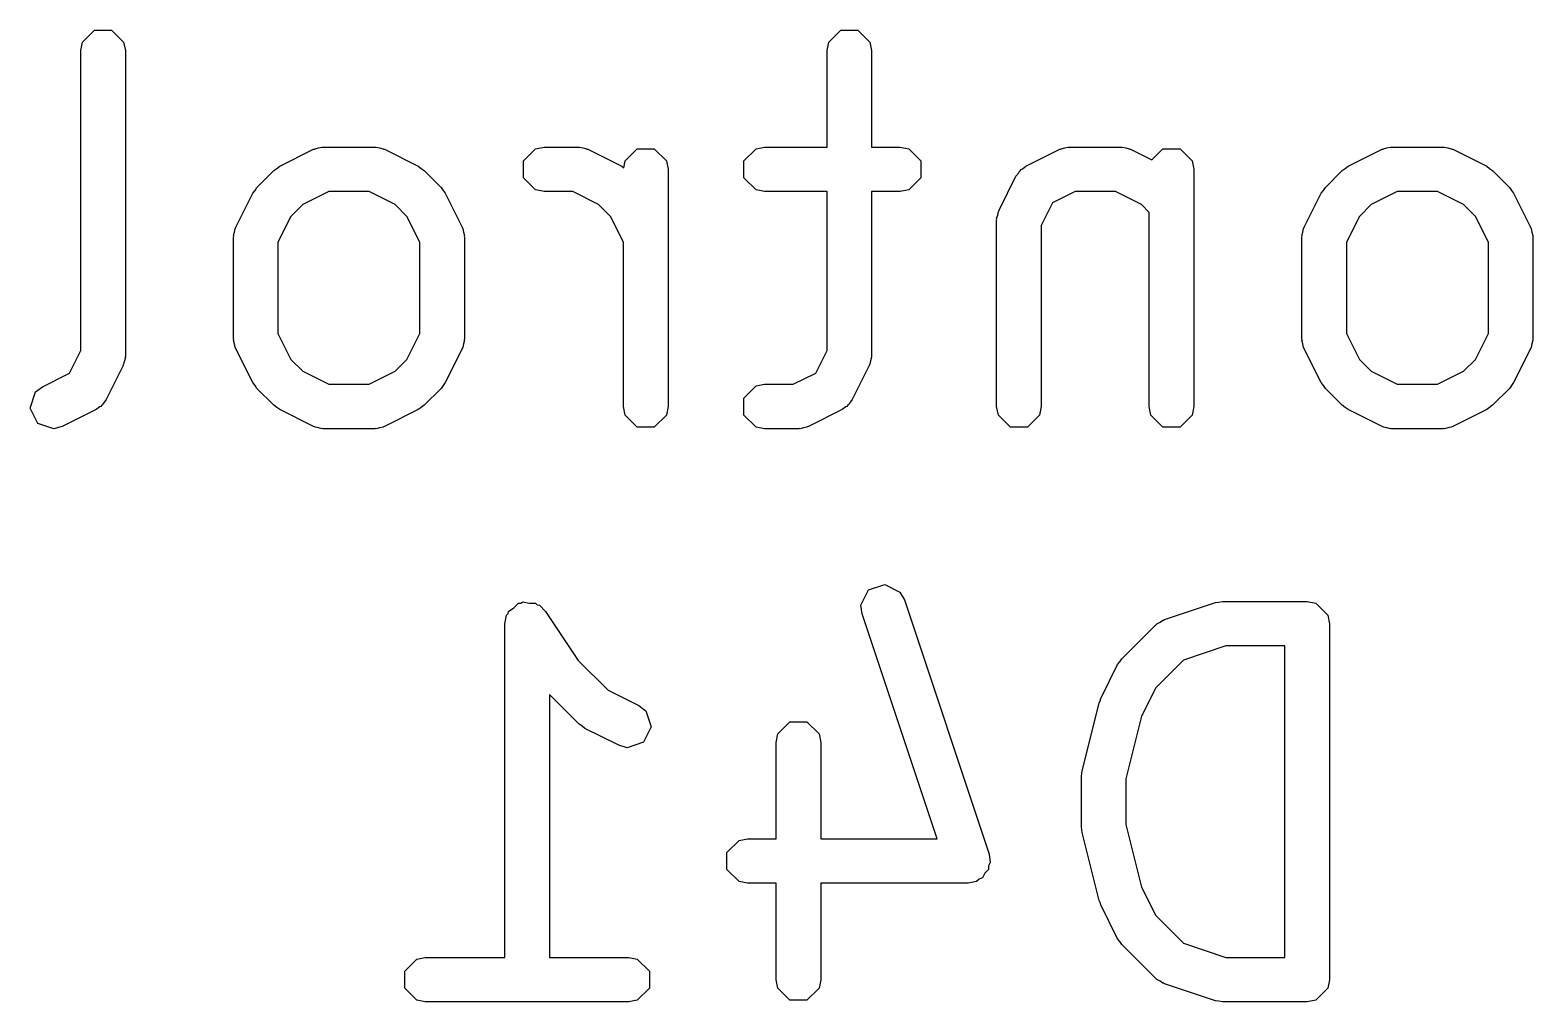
# Model space of a CAD drawing. Extents: x 2.12 to 4.38, y -4.67 to -3.06.
# Drawn here: x 2.8367 to 2.9696, y -3.8395 to -3.7535 of the extents above; entities that cross this region are included whole.
import ezdxf

# ---------------------------------------------------------------- set-up
doc = ezdxf.new("R2010")
doc.units = 0
doc.header["$MEASUREMENT"] = 0
doc.layers.add('BLACK', color=7, linetype='CONTINUOUS')

msp = doc.modelspace()

# ---------------------------------------------------------------- linework, layer by layer
at = {"layer": 'BLACK', "linetype": 'CONTINUOUS'}
for p, q in [((2.8413, -3.75455), (2.84236, -3.75349)), ((2.84236, -3.75349), (2.84387, -3.75349)), ((2.84387, -3.75349), (2.84493, -3.75455)), ((2.90729, -3.75455), (2.90835, -3.75349)), ((2.90835, -3.75349), (2.90986, -3.75349)), ((2.90986, -3.75349), (2.91093, -3.75455)), ((2.84115, -3.75531), (2.8413, -3.75455)), ((2.84493, -3.75455), (2.84508, -3.75531)), ((2.90714, -3.75531), (2.90729, -3.75455)), ((2.91093, -3.75455), (2.91108, -3.75531)), ((2.84115, -3.78184), (2.84115, -3.75531)), ((2.84508, -3.75531), (2.84508, -3.7823)), ((2.90714, -3.76384), (2.90714, -3.75531)), ((2.91108, -3.75531), (2.91108, -3.76384)), ((2.85873, -3.76554), (2.86173, -3.76404)), ((2.86173, -3.76404), (2.86183, -3.76402)), ((2.86183, -3.76402), (2.86186, -3.76399)), ((2.86186, -3.76399), (2.86217, -3.76392)), ((2.86217, -3.76392), (2.86247, -3.76384)), ((2.86247, -3.76384), (2.86252, -3.76386)), ((2.86252, -3.76386), (2.86261, -3.76384)), ((2.86261, -3.76384), (2.86711, -3.76384)), ((2.86711, -3.76384), (2.86721, -3.76386)), ((2.86721, -3.76386), (2.86725, -3.76384)), ((2.86725, -3.76384), (2.86756, -3.76392)), ((2.86756, -3.76392), (2.86787, -3.76399)), ((2.86787, -3.76399), (2.8679, -3.76402)), ((2.8679, -3.76402), (2.86799, -3.76404)), ((2.86799, -3.76404), (2.87099, -3.76554)), ((2.88029, -3.76505), (2.88136, -3.76399)), ((2.88136, -3.76399), (2.88211, -3.76384)), ((2.88211, -3.76384), (2.88511, -3.76384)), ((2.88511, -3.76384), (2.88521, -3.76386)), ((2.88521, -3.76386), (2.88525, -3.76384)), ((2.88525, -3.76384), (2.88555, -3.76392)), ((2.88555, -3.76392), (2.88586, -3.76399)), ((2.88586, -3.76399), (2.8859, -3.76402)), ((2.8859, -3.76402), (2.88599, -3.76404)), ((2.88599, -3.76404), (2.88899, -3.76554)), ((2.88929, -3.76505), (2.89036, -3.76399)), ((2.89036, -3.76399), (2.89186, -3.76399)), ((2.89186, -3.76399), (2.89293, -3.76505)), ((2.89979, -3.76505), (2.90086, -3.76399)), ((2.90086, -3.76399), (2.90161, -3.76384)), ((2.90161, -3.76384), (2.90714, -3.76384)), ((2.91108, -3.76384), (2.91361, -3.76384)), ((2.91361, -3.76384), (2.91436, -3.76399)), ((2.91436, -3.76399), (2.91543, -3.76505)), ((2.92473, -3.76554), (2.92773, -3.76404)), ((2.92773, -3.76404), (2.92782, -3.76402)), ((2.92782, -3.76402), (2.92785, -3.76399)), ((2.92785, -3.76399), (2.92816, -3.76392)), ((2.92816, -3.76392), (2.92847, -3.76384)), ((2.92847, -3.76384), (2.92851, -3.76386)), ((2.92851, -3.76386), (2.92861, -3.76384)), ((2.92861, -3.76384), (2.93311, -3.76384)), ((2.93311, -3.76384), (2.9332, -3.76386)), ((2.9332, -3.76386), (2.93324, -3.76384)), ((2.93324, -3.76384), (2.93355, -3.76392)), ((2.93355, -3.76392), (2.93386, -3.76399)), ((2.93386, -3.76399), (2.93389, -3.76402)), ((2.93389, -3.76402), (2.93399, -3.76404)), ((2.93399, -3.76404), (2.93586, -3.76498)), ((2.93586, -3.76498), (2.93685, -3.76399)), ((2.93685, -3.76399), (2.93836, -3.76399)), ((2.93836, -3.76399), (2.93942, -3.76505)), ((2.95322, -3.76554), (2.95622, -3.76404)), ((2.95622, -3.76404), (2.95632, -3.76402)), ((2.95632, -3.76402), (2.95635, -3.76399)), ((2.95635, -3.76399), (2.95666, -3.76392)), ((2.95666, -3.76392), (2.95696, -3.76384)), ((2.95696, -3.76384), (2.95701, -3.76386)), ((2.95701, -3.76386), (2.9571, -3.76384)), ((2.9571, -3.76384), (2.9616, -3.76384)), ((2.9616, -3.76384), (2.9617, -3.76386)), ((2.9617, -3.76386), (2.96174, -3.76384)), ((2.96174, -3.76384), (2.96205, -3.76392)), ((2.96205, -3.76392), (2.96235, -3.76399)), ((2.96235, -3.76399), (2.96239, -3.76402)), ((2.96239, -3.76402), (2.96248, -3.76404)), ((2.96248, -3.76404), (2.96548, -3.76554)), ((2.88029, -3.76656), (2.88029, -3.76505)), ((2.88917, -3.76568), (2.88929, -3.76505)), ((2.89293, -3.76505), (2.89308, -3.76581)), ((2.89979, -3.76656), (2.89979, -3.76505)), ((2.91543, -3.76505), (2.91543, -3.76656)), ((2.93942, -3.76505), (2.93957, -3.76581)), ((2.85672, -3.76741), (2.85822, -3.76591)), ((2.85822, -3.76591), (2.85848, -3.76574)), ((2.85848, -3.76574), (2.85873, -3.76554)), ((2.87099, -3.76554), (2.87124, -3.76574)), ((2.87124, -3.76574), (2.8715, -3.76591)), ((2.8715, -3.76591), (2.873, -3.76741)), ((2.88136, -3.76762), (2.88029, -3.76656)), ((2.88899, -3.76554), (2.88917, -3.76568)), ((2.89308, -3.76581), (2.89308, -3.7868)), ((2.90086, -3.76762), (2.89979, -3.76656)), ((2.91543, -3.76656), (2.91436, -3.76762)), ((2.92235, -3.76942), (2.92385, -3.76642)), ((2.92385, -3.76642), (2.92409, -3.76611)), ((2.92409, -3.76611), (2.92412, -3.76602)), ((2.92412, -3.76602), (2.92423, -3.76593)), ((2.92423, -3.76593), (2.92432, -3.76582)), ((2.92432, -3.76582), (2.92442, -3.76578)), ((2.92442, -3.76578), (2.92473, -3.76554)), ((2.93957, -3.76581), (2.93957, -3.7868)), ((2.95121, -3.76741), (2.95271, -3.76591)), ((2.95271, -3.76591), (2.95297, -3.76574)), ((2.95297, -3.76574), (2.95322, -3.76554)), ((2.96548, -3.76554), (2.96573, -3.76574)), ((2.96573, -3.76574), (2.96599, -3.76591)), ((2.96599, -3.76591), (2.96749, -3.76741)), ((2.85485, -3.77092), (2.85635, -3.76792)), ((2.85635, -3.76792), (2.85655, -3.76767)), ((2.85655, -3.76767), (2.85672, -3.76741)), ((2.86308, -3.76777), (2.86078, -3.76892)), ((2.86665, -3.76777), (2.86308, -3.76777)), ((2.86895, -3.76892), (2.86665, -3.76777)), ((2.873, -3.76741), (2.87318, -3.76768)), ((2.87318, -3.76768), (2.87337, -3.76792)), ((2.87337, -3.76792), (2.87487, -3.77092)), ((2.88211, -3.76777), (2.88136, -3.76762)), ((2.88465, -3.76777), (2.88211, -3.76777)), ((2.88694, -3.76892), (2.88465, -3.76777)), ((2.90161, -3.76777), (2.90086, -3.76762)), ((2.90714, -3.76777), (2.90161, -3.76777)), ((2.90714, -3.78184), (2.90714, -3.76777)), ((2.91361, -3.76777), (2.91108, -3.76777)), ((2.91108, -3.76777), (2.91108, -3.7823)), ((2.91436, -3.76762), (2.91361, -3.76777)), ((2.92907, -3.76777), (2.92707, -3.76877)), ((2.93264, -3.76777), (2.92907, -3.76777)), ((2.93494, -3.76892), (2.93264, -3.76777)), ((2.94934, -3.77092), (2.95084, -3.76792)), ((2.95084, -3.76792), (2.95104, -3.76767)), ((2.95104, -3.76767), (2.95121, -3.76741)), ((2.95757, -3.76777), (2.95527, -3.76892)), ((2.96114, -3.76777), (2.95757, -3.76777)), ((2.96344, -3.76892), (2.96114, -3.76777)), ((2.96749, -3.76741), (2.96767, -3.76768)), ((2.96767, -3.76768), (2.96786, -3.76792)), ((2.96786, -3.76792), (2.96936, -3.77092)), ((2.86078, -3.76892), (2.85973, -3.76997)), ((2.86999, -3.76997), (2.86895, -3.76892)), ((2.88799, -3.76997), (2.88694, -3.76892)), ((2.92232, -3.76952), (2.92235, -3.76942)), ((2.92707, -3.76877), (2.92607, -3.77077)), ((2.93564, -3.76962), (2.93494, -3.76892)), ((2.95527, -3.76892), (2.95422, -3.76997)), ((2.96448, -3.76997), (2.96344, -3.76892)), ((2.85973, -3.76997), (2.85858, -3.77227)), ((2.87114, -3.77227), (2.86999, -3.76997)), ((2.88914, -3.77227), (2.88799, -3.76997)), ((2.92214, -3.77016), (2.92223, -3.76986)), ((2.92216, -3.77021), (2.92214, -3.77016)), ((2.92214, -3.7703), (2.92216, -3.77021)), ((2.92214, -3.7868), (2.92214, -3.7703)), ((2.92223, -3.76986), (2.92229, -3.76955)), ((2.92229, -3.76955), (2.92232, -3.76952)), ((2.92607, -3.77077), (2.92607, -3.7868)), ((2.93564, -3.7868), (2.93564, -3.76962)), ((2.95422, -3.76997), (2.95307, -3.77227)), ((2.96563, -3.77227), (2.96448, -3.76997)), ((2.85465, -3.77166), (2.85473, -3.77136)), ((2.85467, -3.77171), (2.85465, -3.77166)), ((2.85465, -3.7718), (2.85467, -3.77171)), ((2.85465, -3.7808), (2.85465, -3.7718)), ((2.85473, -3.77136), (2.8548, -3.77105)), ((2.8548, -3.77105), (2.85483, -3.77102)), ((2.85483, -3.77102), (2.85485, -3.77092)), ((2.87487, -3.77092), (2.8749, -3.77102)), ((2.8749, -3.77102), (2.87493, -3.77105)), ((2.87493, -3.77105), (2.87499, -3.77136)), ((2.87499, -3.77136), (2.87508, -3.77166)), ((2.87508, -3.77166), (2.87506, -3.77171)), ((2.87506, -3.77171), (2.87508, -3.7718)), ((2.87508, -3.7718), (2.87508, -3.7808)), ((2.94913, -3.7718), (2.94915, -3.77171)), ((2.94913, -3.7808), (2.94913, -3.7718)), ((2.94914, -3.77166), (2.94922, -3.77136)), ((2.94915, -3.77171), (2.94914, -3.77166)), ((2.94922, -3.77136), (2.94928, -3.77105)), ((2.94928, -3.77105), (2.94932, -3.77102)), ((2.94932, -3.77102), (2.94934, -3.77092)), ((2.96936, -3.77092), (2.96939, -3.77102)), ((2.96939, -3.77102), (2.96942, -3.77105)), ((2.96942, -3.77105), (2.96948, -3.77136)), ((2.96948, -3.77136), (2.96956, -3.77166)), ((2.96956, -3.77166), (2.96955, -3.77171)), ((2.96955, -3.77171), (2.96957, -3.7718)), ((2.96957, -3.7718), (2.96957, -3.7808)), ((2.85858, -3.77227), (2.85858, -3.78034)), ((2.87114, -3.78034), (2.87114, -3.77227)), ((2.88914, -3.7868), (2.88914, -3.77227)), ((2.95307, -3.77227), (2.95307, -3.78034)), ((2.96563, -3.78034), (2.96563, -3.77227)), ((2.85467, -3.7809), (2.85465, -3.7808)), ((2.85465, -3.78094), (2.85467, -3.7809)), ((2.85473, -3.78125), (2.85465, -3.78094)), ((2.8548, -3.78156), (2.85473, -3.78125)), ((2.85858, -3.78034), (2.85973, -3.78264)), ((2.86999, -3.78264), (2.87114, -3.78034)), ((2.87499, -3.78125), (2.87493, -3.78156)), ((2.87508, -3.78094), (2.87499, -3.78125)), ((2.87508, -3.7808), (2.87506, -3.7809)), ((2.87506, -3.7809), (2.87508, -3.78094)), ((2.94915, -3.7809), (2.94913, -3.7808)), ((2.94914, -3.78094), (2.94915, -3.7809)), ((2.94922, -3.78125), (2.94914, -3.78094)), ((2.94928, -3.78156), (2.94922, -3.78125)), ((2.95307, -3.78034), (2.95422, -3.78264)), ((2.96448, -3.78264), (2.96563, -3.78034)), ((2.96948, -3.78125), (2.96942, -3.78156)), ((2.96956, -3.78094), (2.96948, -3.78125)), ((2.96957, -3.7808), (2.96955, -3.7809)), ((2.96955, -3.7809), (2.96956, -3.78094)), ((2.84015, -3.78384), (2.84115, -3.78184)), ((2.845, -3.78275), (2.84493, -3.78306)), ((2.84508, -3.78244), (2.845, -3.78275)), ((2.84508, -3.7823), (2.84507, -3.7824)), ((2.84507, -3.7824), (2.84508, -3.78244)), ((2.85483, -3.78159), (2.8548, -3.78156)), ((2.85485, -3.78168), (2.85483, -3.78159)), ((2.85635, -3.78468), (2.85485, -3.78168)), ((2.85973, -3.78264), (2.86078, -3.78368)), ((2.86895, -3.78368), (2.86999, -3.78264)), ((2.87487, -3.78168), (2.87337, -3.78468)), ((2.8749, -3.78159), (2.87487, -3.78168)), ((2.87493, -3.78156), (2.8749, -3.78159)), ((2.90614, -3.78384), (2.90714, -3.78184)), ((2.91099, -3.78275), (2.91093, -3.78306)), ((2.91107, -3.78244), (2.91099, -3.78275)), ((2.91108, -3.7823), (2.91106, -3.7824)), ((2.91106, -3.7824), (2.91107, -3.78244)), ((2.94932, -3.78159), (2.94928, -3.78156)), ((2.94934, -3.78168), (2.94932, -3.78159)), ((2.95084, -3.78468), (2.94934, -3.78168)), ((2.95422, -3.78264), (2.95527, -3.78368)), ((2.96344, -3.78368), (2.96448, -3.78264)), ((2.96936, -3.78168), (2.96786, -3.78468)), ((2.96939, -3.78159), (2.96936, -3.78168)), ((2.96942, -3.78156), (2.96939, -3.78159)), ((2.83774, -3.78504), (2.84015, -3.78384)), ((2.84488, -3.78318), (2.84338, -3.78618)), ((2.8449, -3.78309), (2.84488, -3.78318)), ((2.84493, -3.78306), (2.8449, -3.78309)), ((2.86078, -3.78368), (2.86308, -3.78483)), ((2.86665, -3.78483), (2.86895, -3.78368)), ((2.90414, -3.78483), (2.90614, -3.78384)), ((2.91087, -3.78318), (2.90937, -3.78618)), ((2.91089, -3.78309), (2.91087, -3.78318)), ((2.91093, -3.78306), (2.91089, -3.78309)), ((2.95527, -3.78368), (2.95757, -3.78483)), ((2.96114, -3.78483), (2.96344, -3.78368)), ((2.83713, -3.78551), (2.83774, -3.78504)), ((2.85655, -3.78493), (2.85635, -3.78468)), ((2.85672, -3.78519), (2.85655, -3.78493)), ((2.85822, -3.78669), (2.85672, -3.78519)), ((2.86308, -3.78483), (2.86665, -3.78483)), ((2.873, -3.78519), (2.8715, -3.78669)), ((2.87318, -3.78493), (2.873, -3.78519)), ((2.87337, -3.78468), (2.87318, -3.78493)), ((2.89979, -3.78605), (2.90086, -3.78498)), ((2.90086, -3.78498), (2.90161, -3.78483)), ((2.90161, -3.78483), (2.90414, -3.78483)), ((2.95104, -3.78493), (2.95084, -3.78468)), ((2.95121, -3.78519), (2.95104, -3.78493)), ((2.95271, -3.78669), (2.95121, -3.78519)), ((2.95757, -3.78483), (2.96114, -3.78483)), ((2.96749, -3.78519), (2.96599, -3.78669)), ((2.96767, -3.78493), (2.96749, -3.78519)), ((2.96786, -3.78468), (2.96767, -3.78493)), ((2.83665, -3.78694), (2.83713, -3.78551)), ((2.84299, -3.78668), (2.84291, -3.78679)), ((2.8431, -3.78659), (2.84299, -3.78668)), ((2.84314, -3.78649), (2.8431, -3.78659)), ((2.84338, -3.78618), (2.84314, -3.78649)), ((2.85848, -3.78687), (2.85822, -3.78669)), ((2.8715, -3.78669), (2.87124, -3.78687)), ((2.89979, -3.78756), (2.89979, -3.78605)), ((2.90898, -3.78668), (2.9089, -3.78679)), ((2.9091, -3.78659), (2.90898, -3.78668)), ((2.90913, -3.78649), (2.9091, -3.78659)), ((2.90937, -3.78618), (2.90913, -3.78649)), ((2.95297, -3.78687), (2.95271, -3.78669)), ((2.96599, -3.78669), (2.96573, -3.78687)), ((2.83733, -3.78829), (2.83665, -3.78694)), ((2.8425, -3.78706), (2.8395, -3.78856)), ((2.84281, -3.78682), (2.8425, -3.78706)), ((2.84291, -3.78679), (2.84281, -3.78682)), ((2.85873, -3.78706), (2.85848, -3.78687)), ((2.86173, -3.78856), (2.85873, -3.78706)), ((2.87099, -3.78706), (2.86799, -3.78856)), ((2.87124, -3.78687), (2.87099, -3.78706)), ((2.88929, -3.78756), (2.88914, -3.7868)), ((2.89036, -3.78862), (2.88929, -3.78756)), ((2.89293, -3.78756), (2.89186, -3.78862)), ((2.89308, -3.7868), (2.89293, -3.78756)), ((2.90086, -3.78862), (2.89979, -3.78756)), ((2.90849, -3.78706), (2.90549, -3.78856)), ((2.9088, -3.78682), (2.90849, -3.78706)), ((2.9089, -3.78679), (2.9088, -3.78682)), ((2.92229, -3.78756), (2.92214, -3.7868)), ((2.92335, -3.78862), (2.92229, -3.78756)), ((2.92592, -3.78756), (2.92486, -3.78862)), ((2.92607, -3.7868), (2.92592, -3.78756)), ((2.93579, -3.78756), (2.93564, -3.7868)), ((2.93685, -3.78862), (2.93579, -3.78756)), ((2.93942, -3.78756), (2.93836, -3.78862)), ((2.93957, -3.7868), (2.93942, -3.78756)), ((2.95322, -3.78706), (2.95297, -3.78687)), ((2.95622, -3.78856), (2.95322, -3.78706)), ((2.96548, -3.78706), (2.96248, -3.78856)), ((2.96573, -3.78687), (2.96548, -3.78706)), ((2.83876, -3.78877), (2.83733, -3.78829)), ((2.8395, -3.78856), (2.83876, -3.78877)), ((2.86183, -3.78859), (2.86173, -3.78856)), ((2.86186, -3.78862), (2.86183, -3.78859)), ((2.86217, -3.78868), (2.86186, -3.78862)), ((2.86247, -3.78877), (2.86217, -3.78868)), ((2.86252, -3.78875), (2.86247, -3.78877)), ((2.86261, -3.78877), (2.86252, -3.78875)), ((2.86711, -3.78877), (2.86261, -3.78877)), ((2.86721, -3.78875), (2.86711, -3.78877)), ((2.86725, -3.78877), (2.86721, -3.78875)), ((2.86756, -3.78868), (2.86725, -3.78877)), ((2.86787, -3.78862), (2.86756, -3.78868)), ((2.8679, -3.78859), (2.86787, -3.78862)), ((2.86799, -3.78856), (2.8679, -3.78859)), ((2.89186, -3.78862), (2.89036, -3.78862)), ((2.90161, -3.78877), (2.90086, -3.78862)), ((2.90461, -3.78877), (2.90161, -3.78877)), ((2.90471, -3.78875), (2.90461, -3.78877)), ((2.90475, -3.78877), (2.90471, -3.78875)), ((2.90505, -3.78868), (2.90475, -3.78877)), ((2.90536, -3.78862), (2.90505, -3.78868)), ((2.90539, -3.78859), (2.90536, -3.78862)), ((2.90549, -3.78856), (2.90539, -3.78859)), ((2.92486, -3.78862), (2.92335, -3.78862)), ((2.93836, -3.78862), (2.93685, -3.78862)), ((2.95632, -3.78859), (2.95622, -3.78856)), ((2.95635, -3.78862), (2.95632, -3.78859)), ((2.95666, -3.78868), (2.95635, -3.78862)), ((2.95696, -3.78877), (2.95666, -3.78868)), ((2.95701, -3.78875), (2.95696, -3.78877)), ((2.9571, -3.78877), (2.95701, -3.78875)), ((2.9616, -3.78877), (2.9571, -3.78877)), ((2.9617, -3.78875), (2.9616, -3.78877)), ((2.96174, -3.78877), (2.9617, -3.78875)), ((2.96205, -3.78868), (2.96174, -3.78877)), ((2.96235, -3.78862), (2.96205, -3.78868)), ((2.96239, -3.78859), (2.96235, -3.78862)), ((2.96248, -3.78856), (2.96239, -3.78859)), ((2.91082, -3.80303), (2.91225, -3.80255)), ((2.91225, -3.80255), (2.91359, -3.80322)), ((2.91014, -3.80437), (2.91082, -3.80303)), ((2.91359, -3.80322), (2.91398, -3.80389)), ((2.91398, -3.80389), (2.92147, -3.82639)), ((2.94179, -3.80411), (2.9421, -3.80404)), ((2.9421, -3.80404), (2.9496, -3.80404)), ((2.9496, -3.80404), (2.95036, -3.80419)), ((2.87864, -3.80601), (2.87879, -3.80526)), ((2.87879, -3.80526), (2.87894, -3.80512)), ((2.87894, -3.80512), (2.87898, -3.80492)), ((2.87898, -3.80492), (2.87945, -3.8046)), ((2.87945, -3.8046), (2.87986, -3.80419)), ((2.87986, -3.80419), (2.88006, -3.80419)), ((2.88006, -3.80419), (2.88023, -3.80408)), ((2.88023, -3.80408), (2.88079, -3.80419)), ((2.88079, -3.80419), (2.88136, -3.80419)), ((2.88136, -3.80419), (2.88151, -3.80434)), ((2.88151, -3.80434), (2.88171, -3.80438)), ((2.88171, -3.80438), (2.88225, -3.80492)), ((2.88225, -3.80492), (2.88514, -3.80926)), ((2.91024, -3.80514), (2.91014, -3.80437)), ((2.91688, -3.82504), (2.91024, -3.80514)), ((2.93698, -3.80565), (2.94148, -3.80415)), ((2.94148, -3.80415), (2.94179, -3.80411)), ((2.95036, -3.80419), (2.95142, -3.80526)), ((2.95142, -3.80526), (2.95157, -3.80601)), ((2.87864, -3.83554), (2.87864, -3.80601)), ((2.93321, -3.80912), (2.93621, -3.80612)), ((2.93621, -3.80612), (2.93629, -3.80607)), ((2.93629, -3.80607), (2.93631, -3.80603)), ((2.93631, -3.80603), (2.93659, -3.80587)), ((2.93659, -3.80587), (2.93685, -3.80569)), ((2.93685, -3.80569), (2.9369, -3.80569)), ((2.9369, -3.80569), (2.93698, -3.80565)), ((2.95157, -3.80601), (2.95157, -3.83751)), ((2.94242, -3.80798), (2.93867, -3.80923)), ((2.94763, -3.80798), (2.94242, -3.80798)), ((2.94763, -3.83554), (2.94763, -3.80798)), ((2.88514, -3.80926), (2.88778, -3.81189)), ((2.93304, -3.80938), (2.93321, -3.80912)), ((2.93867, -3.80923), (2.93622, -3.81168)), ((2.93134, -3.81263), (2.93284, -3.80963)), ((2.93284, -3.80963), (2.93304, -3.80938)), ((2.88778, -3.81189), (2.89049, -3.81325)), ((2.93622, -3.81168), (2.93496, -3.8142)), ((2.88522, -3.8149), (2.88258, -3.81227)), ((2.88258, -3.81227), (2.88258, -3.83554)), ((2.89049, -3.81325), (2.8911, -3.81372)), ((2.9297, -3.81903), (2.9312, -3.81303)), ((2.9312, -3.81303), (2.93129, -3.81284)), ((2.93129, -3.81284), (2.93134, -3.81263)), ((2.8911, -3.81372), (2.89157, -3.81515)), ((2.93496, -3.8142), (2.93357, -3.81975)), ((2.88548, -3.81508), (2.88522, -3.8149)), ((2.88573, -3.81527), (2.88548, -3.81508)), ((2.88873, -3.81677), (2.88573, -3.81527)), ((2.89157, -3.81515), (2.8909, -3.8165)), ((2.90264, -3.81651), (2.90279, -3.81576)), ((2.90279, -3.81576), (2.90386, -3.81469)), ((2.90386, -3.81469), (2.90536, -3.81469)), ((2.90536, -3.81469), (2.90643, -3.81576)), ((2.90643, -3.81576), (2.90658, -3.81651)), ((2.88947, -3.81698), (2.88873, -3.81677)), ((2.8909, -3.8165), (2.88947, -3.81698)), ((2.90264, -3.82504), (2.90264, -3.81651)), ((2.90658, -3.81651), (2.90658, -3.82504)), ((2.92964, -3.81951), (2.92968, -3.81927)), ((2.92964, -3.82401), (2.92964, -3.81951)), ((2.92968, -3.81927), (2.9297, -3.81903)), ((2.93357, -3.81975), (2.93357, -3.82377)), ((2.93357, -3.82377), (2.93496, -3.82932)), ((2.89829, -3.82626), (2.89936, -3.82519)), ((2.89936, -3.82519), (2.90011, -3.82504)), ((2.90011, -3.82504), (2.90264, -3.82504)), ((2.90658, -3.82504), (2.91688, -3.82504)), ((2.92968, -3.82425), (2.92964, -3.82401)), ((2.9297, -3.82449), (2.92968, -3.82425)), ((2.9312, -3.83049), (2.9297, -3.82449)), ((2.89829, -3.82776), (2.89829, -3.82626)), ((2.92147, -3.82639), (2.92157, -3.82715)), ((2.89936, -3.82883), (2.89829, -3.82776)), ((2.92143, -3.82776), (2.9211, -3.82809)), ((2.92157, -3.82715), (2.92143, -3.82744)), ((2.92143, -3.82744), (2.92143, -3.82776)), ((2.90011, -3.82898), (2.89936, -3.82883)), ((2.90264, -3.82898), (2.90011, -3.82898)), ((2.90264, -3.83751), (2.90264, -3.82898)), ((2.91961, -3.82898), (2.90658, -3.82898)), ((2.90658, -3.82898), (2.90658, -3.83751)), ((2.92036, -3.82883), (2.91961, -3.82898)), ((2.92059, -3.8286), (2.92036, -3.82883)), ((2.9209, -3.8285), (2.92059, -3.8286)), ((2.9211, -3.82809), (2.9209, -3.8285)), ((2.93129, -3.83068), (2.9312, -3.83049)), ((2.93496, -3.82932), (2.93622, -3.83184)), ((2.93134, -3.83089), (2.93129, -3.83068)), ((2.93284, -3.83389), (2.93134, -3.83089)), ((2.93622, -3.83184), (2.93867, -3.83429)), ((2.93304, -3.83414), (2.93284, -3.83389)), ((2.93321, -3.8344), (2.93304, -3.83414)), ((2.93621, -3.8374), (2.93321, -3.8344)), ((2.93867, -3.83429), (2.94242, -3.83554)), ((2.86979, -3.83676), (2.87086, -3.83569)), ((2.87086, -3.83569), (2.87161, -3.83554)), ((2.87161, -3.83554), (2.87864, -3.83554)), ((2.88258, -3.83554), (2.88961, -3.83554)), ((2.88961, -3.83554), (2.89036, -3.83569)), ((2.89036, -3.83569), (2.89143, -3.83676)), ((2.94242, -3.83554), (2.94763, -3.83554)), ((2.86979, -3.83826), (2.86979, -3.83676)), ((2.89143, -3.83676), (2.89143, -3.83826)), ((2.87086, -3.83933), (2.86979, -3.83826)), ((2.89143, -3.83826), (2.89036, -3.83933)), ((2.90279, -3.83826), (2.90264, -3.83751)), ((2.90386, -3.83933), (2.90279, -3.83826)), ((2.90643, -3.83826), (2.90536, -3.83933)), ((2.90658, -3.83751), (2.90643, -3.83826)), ((2.93629, -3.83746), (2.93621, -3.8374)), ((2.93631, -3.8375), (2.93629, -3.83746)), ((2.93659, -3.83765), (2.93631, -3.8375)), ((2.93685, -3.83783), (2.93659, -3.83765)), ((2.9369, -3.83783), (2.93685, -3.83783)), ((2.93698, -3.83788), (2.9369, -3.83783)), ((2.94148, -3.83938), (2.93698, -3.83788)), ((2.95142, -3.83826), (2.95036, -3.83933)), ((2.95157, -3.83751), (2.95142, -3.83826)), ((2.87161, -3.83948), (2.87086, -3.83933)), ((2.88961, -3.83948), (2.87161, -3.83948)), ((2.89036, -3.83933), (2.88961, -3.83948)), ((2.90536, -3.83933), (2.90386, -3.83933)), ((2.94179, -3.83942), (2.94148, -3.83938)), ((2.9421, -3.83948), (2.94179, -3.83942)), ((2.9496, -3.83948), (2.9421, -3.83948)), ((2.95036, -3.83933), (2.9496, -3.83948))]:
    msp.add_line(p, q, dxfattribs=at)

doc.saveas('drawing.dxf')
